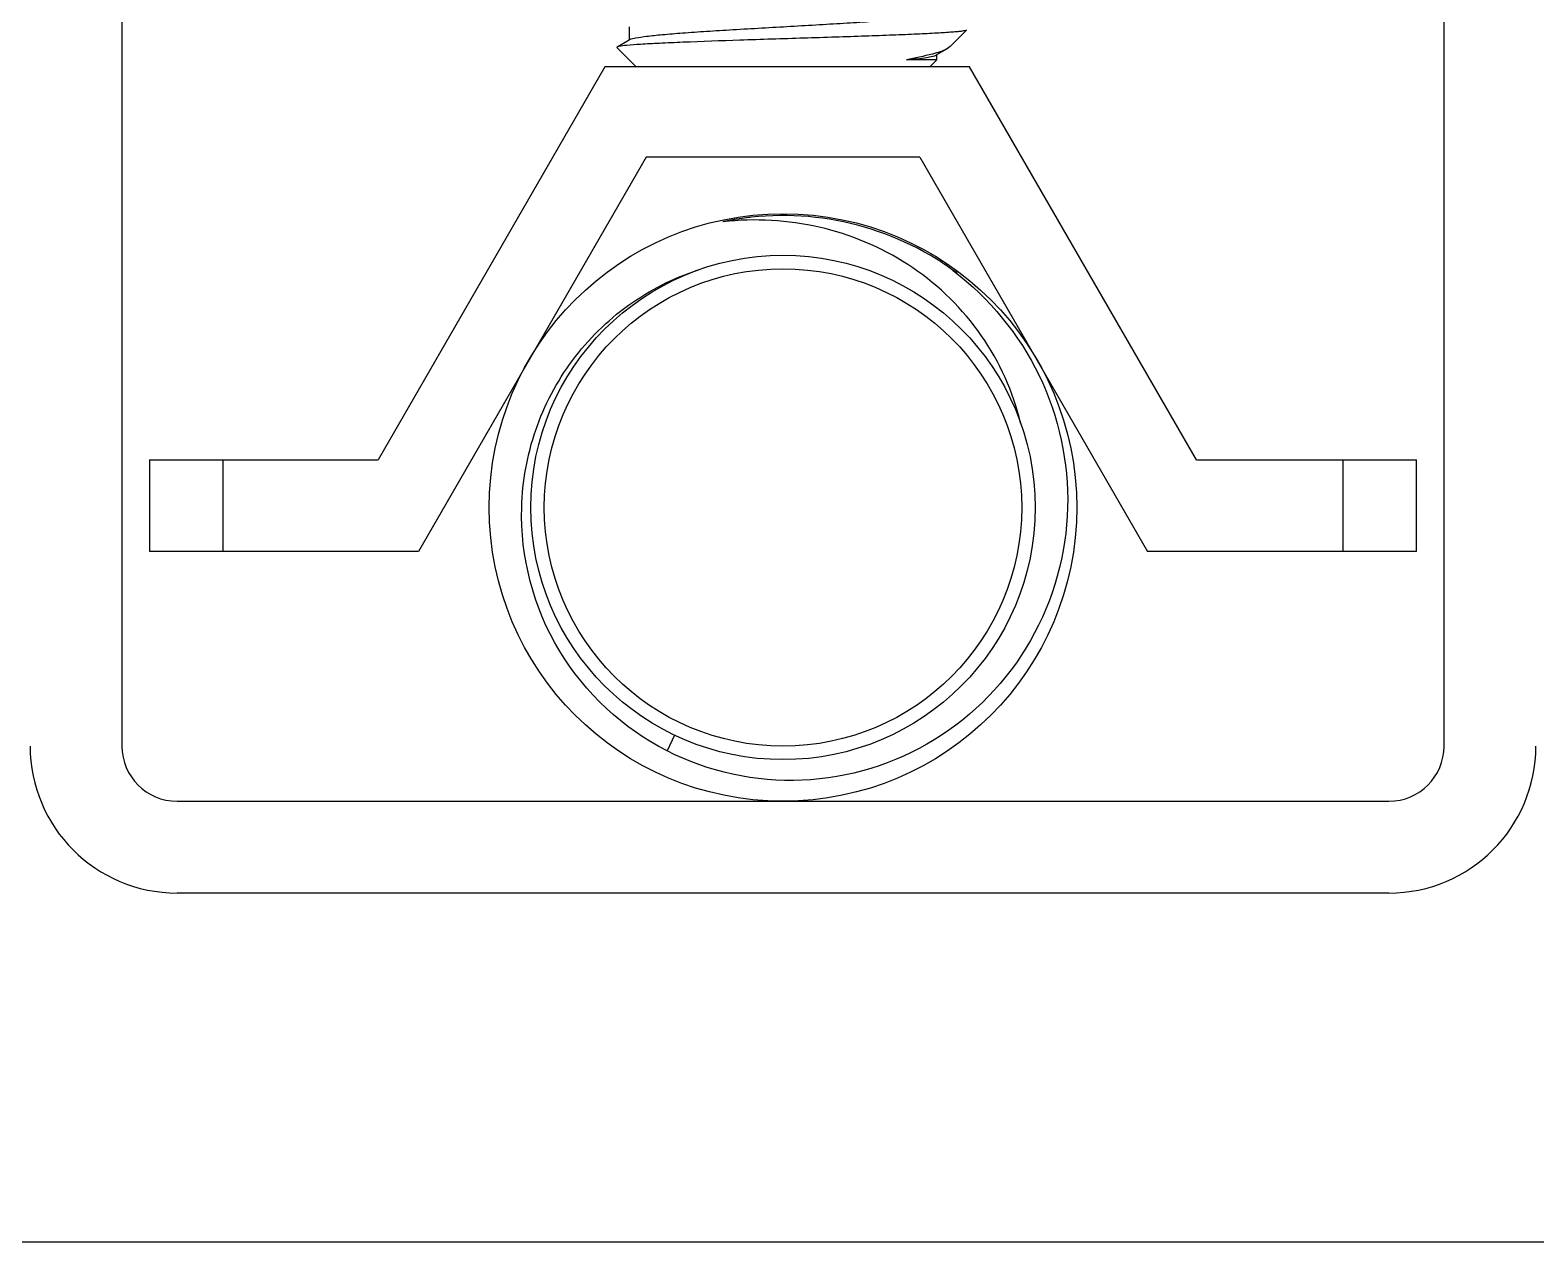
# Model space of a CAD drawing. Extents: x 1725261 to 1937680, y 860327 to 1571294.
# Drawn here: x 1856404 to 1856880.2, y 1251642 to 1252025.4 of the extents above; entities that cross this region are included whole.
import ezdxf

# ---------------------------------------------------------------- set-up
doc = ezdxf.new("R2010")
doc.units = 0
doc.header["$LTSCALE"] = 1000
doc.header["$MEASUREMENT"] = 0

msp = doc.modelspace()

# ---------------------------------------------------------------- linework, layer by layer
at = {"linetype": 'Continuous'}
for p, q in [((1856433.02, 1252182.18), (1856433.02, 1251798.86)), ((1856851.2, 1251798.86), (1856851.2, 1252182.18)), ((1856593.44, 1252026.44), (1856593.44, 1252022.22)), ((1856695, 1252020.18), (1856700.19, 1252025.37)), ((1856700.19, 1252025.37), (1856700.15, 1252025.33)), ((1856589.61, 1252020), (1856589.56, 1252019.84)), ((1856593.44, 1252022.22), (1856589.61, 1252020)), ((1856593.68, 1252022.36), (1856593.44, 1252022.22)), ((1856695, 1252020.18), (1856694.18, 1252019.58)), ((1856595.65, 1252013.75), (1856589.56, 1252019.84)), ((1856690.78, 1252015.96), (1856681.16, 1252015.96)), ((1856688.58, 1252013.75), (1856690.78, 1252015.96)), ((1856690.55, 1252017.46), (1856690.78, 1252017.6)), ((1856690.78, 1252017.6), (1856694.18, 1252019.58)), ((1856690.78, 1252015.96), (1856690.78, 1252017.6)), ((1856585.81, 1252013.75), (1856514.05, 1251889.46)), ((1856701.1, 1252013.75), (1856585.81, 1252013.75)), ((1856772.86, 1251889.46), (1856701.1, 1252013.75)), ((1856598.85, 1251985.19), (1856526.82, 1251860.42)), ((1856685.37, 1251985.19), (1856598.85, 1251985.19)), ((1856685.37, 1251985.19), (1856757.41, 1251860.42)), ((1856695.75, 1251949.41), (1856695.93, 1251949.27)), ((1856695.93, 1251949.27), (1856696.04, 1251949.19)), ((1856697.13, 1251948.53), (1856697.26, 1251948.43)), ((1856441.74, 1251889.46), (1856441.74, 1251860.42)), ((1856441.74, 1251889.46), (1856514.05, 1251889.46)), ((1856464.97, 1251889.46), (1856464.97, 1251860.42)), ((1856772.86, 1251889.46), (1856842.49, 1251889.46)), ((1856819.26, 1251860.42), (1856819.26, 1251889.46)), ((1856842.49, 1251860.42), (1856842.49, 1251889.46)), ((1856526.82, 1251860.42), (1856441.74, 1251860.42)), ((1856842.49, 1251860.42), (1856757.41, 1251860.42)), ((1856607.84, 1251802.32), (1856605.47, 1251797.33)), ((1856450.45, 1251781.43), (1856534.81, 1251781.43)), ((1856534.81, 1251781.43), (1856833.78, 1251781.43)), ((1856551.57, 1251752.39), (1856450.45, 1251752.39)), ((1856833.78, 1251752.39), (1856551.57, 1251752.39)), ((1855823.18, 1251642.04), (1857461.04, 1251642.04))]:
    msp.add_line(p, q, dxfattribs=at)
for radius in [92.93, 79.77, 75.5]:
    msp.add_circle((1856642.11, 1251874.36), radius, dxfattribs=at)
for centre, radius, start, end in [((1856642.11, 1251874.36), 92.35, 56.9142, 101.9142), ((1856642.03, 1251874.73), 91.97, 100.9605, 101.914), ((1856633.42, 1251873.7), 91.61, 95.2242, 96.5024), ((1856642.08, 1251874.48), 92.22, 99.6229, 100.9604), ((1856642.13, 1251874.18), 92.53, 96.4409, 99.6221), ((1856640.39, 1251875.98), 91.96, 54.7563, 55.46), ((1856642.32, 1251874.68), 91.97, 56.1178, 56.914), ((1856640.27, 1251875.82), 92.16, 52.9894, 54.7559), ((1856642.22, 1251874.53), 92.14, 55.3635, 56.1178), ((1856642.09, 1251874.34), 92.38, 53.431, 55.363), ((1856450.45, 1251798.86), 46.46, 180, 270), ((1856450.45, 1251798.86), 17.42, 180, 270), ((1856833.78, 1251798.86), 46.46, 270, 0), ((1856833.78, 1251798.86), 17.42, 270, 0)]:
    msp.add_arc(centre, radius, start, end, dxfattribs=at)
for points, knots in [([(1856593.68, 1252022.36), (1856594.21, 1252022.67), (1856596.02, 1252022.99), (1856599.41, 1252023.52), (1856604.39, 1252024), (1856610.7, 1252024.52), (1856618.16, 1252025.03), (1856629.55, 1252025.73), (1856641.48, 1252026.41), (1856653.51, 1252027.1), (1856662.14, 1252027.61), (1856670.05, 1252028.13), (1856676.95, 1252028.64), (1856682.58, 1252029.14), (1856686.41, 1252029.59), (1856688.68, 1252029.96), (1856689.79, 1252030.23), (1856690.44, 1252030.43), (1856690.78, 1252030.69), (1856690.78, 1252030.8)], [0, 0, 0, 0, 0.018976, 0.054803, 0.106452, 0.172137, 0.249523, 0.33584, 0.522662, 0.616451, 0.705988, 0.788055, 0.85971, 0.918396, 0.962045, 0.977754, 0.989231, 0.996485, 1, 1, 1, 1]), ([(1856700.15, 1252025.33), (1856700.01, 1252025.25), (1856699.53, 1252025.15), (1856698.62, 1252024.99), (1856697.26, 1252024.85), (1856694.62, 1252024.62), (1856690.32, 1252024.36), (1856684.08, 1252024.06), (1856676.53, 1252023.75), (1856667.91, 1252023.44), (1856658.5, 1252023.13), (1856645.27, 1252022.71), (1856629.2, 1252022.2), (1856613.98, 1252021.67), (1856603.49, 1252021.21), (1856597.55, 1252020.9), (1856593.27, 1252020.58), (1856590.98, 1252020.35), (1856590.15, 1252020.17)], [0, 0, 0, 0, 0.004521, 0.012961, 0.025337, 0.041576, 0.085186, 0.142522, 0.21184, 0.290971, 0.377381, 0.468257, 0.651262, 0.815293, 0.882867, 0.937432, 0.976969, 1, 1, 1, 1]), ([(1856590.15, 1252020.17), (1856590.09, 1252020.16), (1856589.91, 1252020.12), (1856589.72, 1252020.07), (1856589.61, 1252020)], [0, 0, 0, 0, 0.327761, 1, 1, 1, 1]), ([(1856694.18, 1252019.58), (1856692.71, 1252018.72), (1856688.3, 1252017.45), (1856683.91, 1252016.49), (1856681.16, 1252015.96)], [0, 0, 0, 0, 0.378609, 1, 1, 1, 1]), ([(1856681.16, 1252015.96), (1856682.35, 1252016.07), (1856684.47, 1252016.29), (1856687.25, 1252016.64), (1856689.19, 1252017), (1856690.22, 1252017.27), (1856690.55, 1252017.46)], [0, 0, 0, 0, 0.375937, 0.67081, 0.879434, 1, 1, 1, 1]), ([(1856717.28, 1251901.06), (1856714.95, 1251910.92), (1856706.38, 1251929.91), (1856684.21, 1251951.64), (1856655.88, 1251964.3), (1856635.19, 1251965.85), (1856625.08, 1251964.93)], [0, 0, 0, 0, 0.249705, 0.499631, 0.74973, 1, 1, 1, 1]), ([(1856559.46, 1251874.36), (1856559.69, 1251882.65), (1856562.7, 1251899.26), (1856574.47, 1251921.61), (1856592.43, 1251939.36), (1856607.52, 1251946.98), (1856615.41, 1251949.53)], [0, 0, 0, 0, 0.250031, 0.500035, 0.750022, 1, 1, 1, 1]), ([(1856696.04, 1251949.19), (1856707.38, 1251940.57), (1856726.28, 1251917.67), (1856732.5, 1251888.6), (1856732.13, 1251874.36)], [0, 0, 0, 0, 0.500074, 1, 1, 1, 1]), ([(1856605.47, 1251797.33), (1856591.6, 1251804.41), (1856567.31, 1251826.77), (1856559.02, 1251858.8), (1856559.46, 1251874.36)], [0, 0, 0, 0, 0.500109, 1, 1, 1, 1]), ([(1856732.13, 1251874.36), (1856731.75, 1251859.79), (1856723.62, 1251830.34), (1856691.92, 1251797.67), (1856648.4, 1251784.19), (1856618.44, 1251790.72), (1856605.47, 1251797.33)], [0, 0, 0, 0, 0.250101, 0.50014, 0.750107, 1, 1, 1, 1])]:
    msp.add_open_spline(points, degree=3, knots=knots, dxfattribs=at)

doc.saveas('drawing.dxf')
